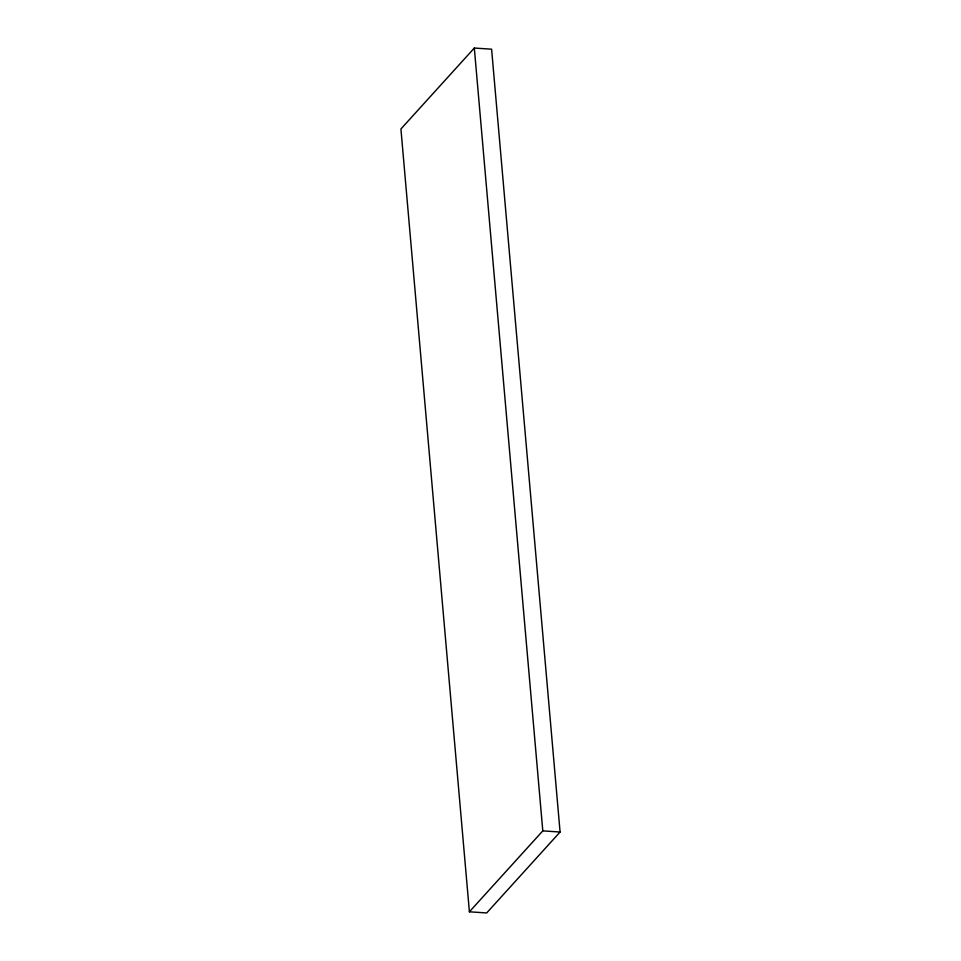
<?xml version="1.0" encoding="UTF-8"?>
<svg xmlns="http://www.w3.org/2000/svg" width="961" height="961" viewBox="0 0 961 961"><rect width="100%" height="100%" fill="white"/><g stroke="black" fill="none" stroke-linecap="round" stroke-linejoin="round"><path stroke-width="1.44" d="M474.314 48.05L400.917 128.978L469.4 911.809L486.686 912.95L560.083 832.022L491.6 49.191L474.314 48.05L542.797 830.881L469.4 911.809M542.797 830.881L560.083 832.022"/></g></svg>
